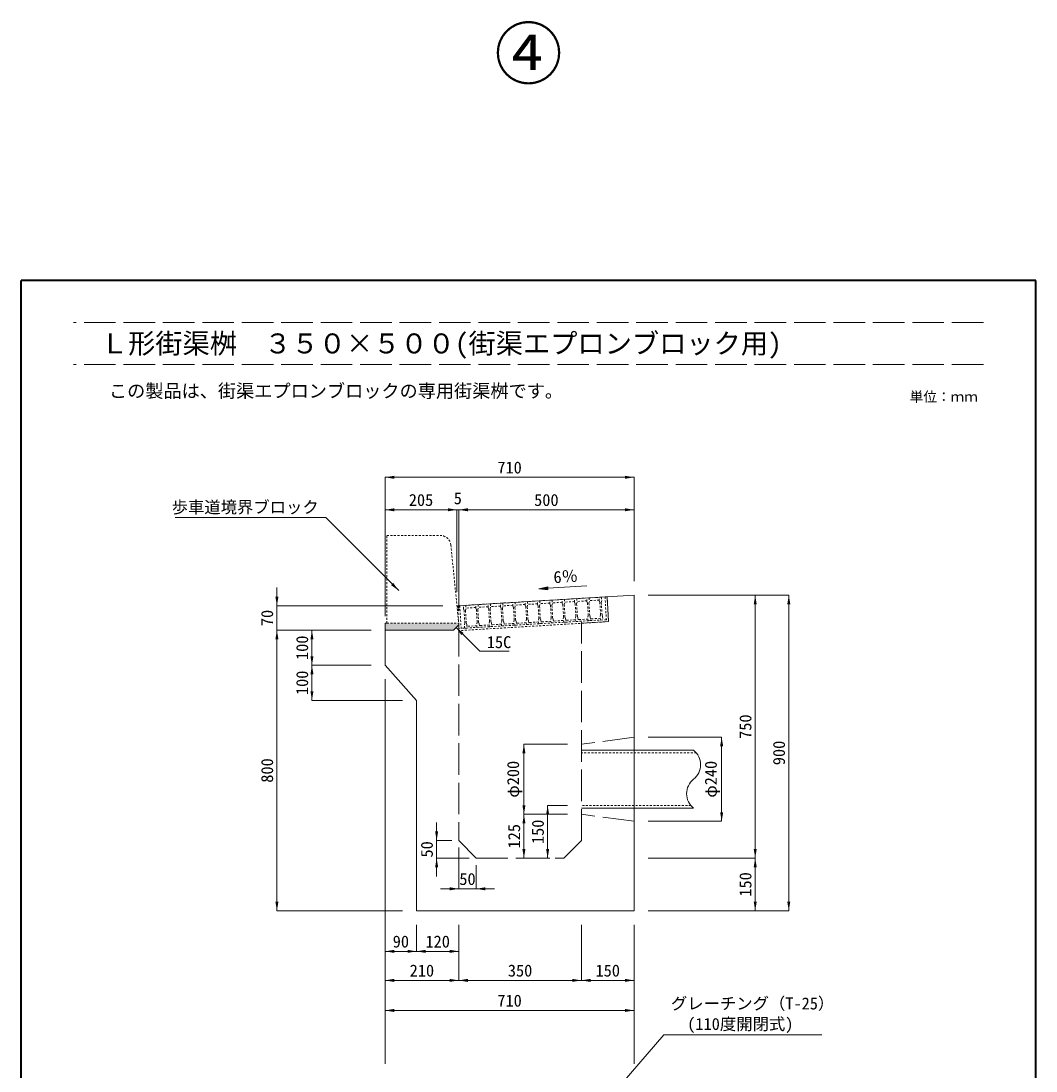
# Model space of a CAD drawing. Units: millimetres at full size, sheet at 1:15; some dimension numbers follow another scale. Extents: x -4181 to 10399, y -2172 to 2767.
# Drawn here: x 7504 to 10399, y -228 to 2767 of the extents above; entities that cross this region are included whole.
import ezdxf
from ezdxf.enums import TextEntityAlignment as Align

# ---------------------------------------------------------------- set-up
doc = ezdxf.new("R2010")
doc.units = ezdxf.units.MM
doc.header["$LTSCALE"] = 15
doc.linetypes.add('DASHED', pattern=[7.5, 6, -1.5])
doc.linetypes.add('USER1', pattern=[0.675, 0.375, -0.3])
for name, color, linetype, lineweight in [('0_2', 7, 'Continuous', 9), ('受枠', 3, 'USER1', 9), ('境界ブロック', 7, 'USER1', 9), ('寸法線', 7, 'Continuous', 9), ('枠', 7, 'Continuous', 5), ('補助線', 8, 'Continuous', 20), ('集水桝', 1, 'Continuous', 13), ('ｸﾞﾚｰﾁﾝｸﾞ', 7, 'Continuous', 9)]:
    doc.layers.add(name, color=color, linetype=linetype, lineweight=lineweight)
doc.layers.add('ﾊｯﾁﾝｸﾞ', color=7, linetype='Continuous')
doc.styles.add('ＭＳ ゴシック', font='')
doc.styles.get('ＭＳ ゴシック').set_extended_font_data('MS Gothic')

# ---------------------------------------------------------------- blocks, each defined once
blk = doc.blocks.new('filled_arrow')
at = {"color": 0, "linetype": 'Continuous', "lineweight": -2}
blk.add_solid([(7.5, 1.25), (0, 0), (7.5, -1.25)], dxfattribs=at)

msp = doc.modelspace()

# ---------------------------------------------------------------- hatches: boundary and pattern name
at = {"layer": '寸法線'}
msp.add_hatch(color=256, dxfattribs=at).paths.add_polyline_path([(9007.04, 1145), (8980.82, 1147.74), (9006.51, 1153.65)])
at = {"layer": 'ﾊｯﾁﾝｸﾞ'}
msp.add_hatch(color=256, dxfattribs=at).paths.add_polyline_path([(8542.62, 1049.64), (8542.62, 1029.64), (8737.62, 1029.64), (8752.62, 1044.64), (8752.62, 1049.64)])

# ---------------------------------------------------------------- linework, layer by layer
at = {"layer": '0_2'}
for p, q in [((8747.62, 1373.21), (8542.62, 1373.21)), ((8542.62, 1069.64), (8542.62, 1373.21)), ((8804.62, 1373.21), (8695.62, 1373.21)), ((8747.62, 1139.64), (8747.62, 1373.21)), ((8747.62, 1139.64), (8747.62, 1373.21)), ((8752.62, 1373.21), (9252.62, 1373.21)), ((8752.62, 1084.64), (8752.62, 1373.21)), ((8752.62, 1084.64), (8752.62, 1373.21)), ((9252.62, 1169.64), (9252.62, 1373.21)), ((8234.1, 977.64), (8234.1, 1151.64)), ((8707.62, 1099.64), (8234.1, 1099.64)), ((8542.62, 1029.64), (8542.62, 1049.64)), ((8542.62, 1049.64), (8547.62, 1049.64)), ((8502.62, 1029.64), (8234.1, 1029.64))]:
    msp.add_line(p, q, dxfattribs=at)
at = {"layer": '受枠'}
for p, q in [((9169.87, 1124.67), (9175.86, 1125.03)), ((9169.87, 1124.67), (9173.77, 1059.79)), ((9175.86, 1125.03), (9180.11, 1054.16)), ((8749.63, 1099.46), (8755.62, 1099.82)), ((8749.63, 1099.46), (8753.88, 1028.58)), ((8755.62, 1099.82), (8759.87, 1028.94)), ((9180.11, 1054.16), (8753.88, 1028.58)), ((9173.77, 1059.79), (8759.51, 1034.93)), ((9102.26, 1055.5), (9102.62, 1049.51))]:
    msp.add_line(p, q, dxfattribs=at)
at = {"layer": '境界ブロック'}
for p, q in [((8547.62, 1049.64), (8547.62, 1299.64)), ((8547.62, 1299.64), (8700.47, 1299.64)), ((8730.32, 1272.62), (8752.62, 1049.64)), ((8547.62, 1049.64), (8752.62, 1049.64))]:
    msp.add_line(p, q, dxfattribs=at)
msp.add_arc((8700.47, 1269.64), 30, 5.71059, 90, dxfattribs=at)
at = {"layer": '寸法線'}
for p, q in [((8542.62, 1465.89), (9252.62, 1465.89)), ((8542.62, 1069.64), (8542.62, 1465.89)), ((9252.62, 1169.64), (9252.62, 1465.89)), ((9006.77, 1149.32), (9117.57, 1156.07)), ((9292.62, 1129.64), (9598.32, 1129.64)), ((9292.62, 1129.64), (9694.05, 1129.64)), ((9598.32, 379.64), (9598.32, 1129.64)), ((9694.05, 1129.64), (9694.05, 229.64)), ((8234.1, 1029.64), (8234.1, 229.64)), ((8502.62, 1029.64), (8234.1, 1029.64)), ((8333.99, 929.64), (8333.99, 1029.64)), ((8502.62, 1029.64), (8333.99, 1029.64)), ((8502.62, 929.64), (8333.99, 929.64)), ((8333.99, 929.64), (8333.99, 829.64)), ((8502.62, 929.64), (8333.99, 929.64)), ((8542.62, 889.64), (8542.62, -54.83)), ((8542.62, 889.64), (8542.62, 113.71)), ((8542.62, 889.64), (8542.62, 30.93)), ((8592.62, 829.64), (8333.99, 829.64)), ((9292.62, 724.64), (9502.59, 724.64)), ((9502.59, 724.64), (9502.59, 484.64)), ((8938.61, 504.64), (8938.61, 704.64)), ((9062.62, 704.64), (8938.61, 704.64)), ((8689.65, 327.64), (8689.65, 481.64)), ((9062.62, 504.64), (8938.61, 504.64)), ((8938.61, 504.64), (8938.61, 379.64)), ((9062.62, 504.64), (8938.61, 504.64)), ((9292.62, 484.64), (9502.59, 484.64)), ((8732.62, 429.64), (8689.65, 429.64)), ((8752.62, 409.64), (8752.62, 292.13)), ((8782.62, 379.64), (8689.65, 379.64)), ((8802.62, 359.64), (8802.62, 292.13)), ((9012.62, 379.64), (8938.61, 379.64)), ((9292.62, 379.64), (9598.32, 379.64)), ((9292.62, 379.64), (9598.32, 379.64)), ((9598.32, 229.64), (9598.32, 379.64)), ((8854.62, 292.13), (8700.62, 292.13)), ((8592.62, 229.64), (8234.1, 229.64)), ((9292.62, 229.64), (9598.32, 229.64)), ((9292.62, 229.64), (9694.05, 229.64)), ((8632.62, 189.64), (8632.62, 113.71)), ((8632.62, 189.64), (8632.62, 113.71)), ((8752.62, 189.64), (8752.62, 113.71)), ((8752.62, 189.64), (8752.62, 30.93)), ((8752.62, 189.64), (8752.62, 30.93)), ((9102.62, 189.64), (9102.62, 30.93)), ((9102.62, 189.64), (9102.62, 30.93)), ((9252.62, 189.64), (9252.62, 30.93)), ((9252.62, 189.64), (9252.62, -54.83)), ((8632.62, 113.71), (8542.62, 113.71)), ((8632.62, 113.71), (8752.62, 113.71)), ((8542.62, 30.93), (8752.62, 30.93)), ((8752.62, 30.93), (9102.62, 30.93)), ((9102.62, 30.93), (9252.62, 30.93)), ((9252.62, -54.83), (8542.62, -54.83)), ((8542.62, -54.83), (9252.62, -54.83)), ((8542.62, -207.54), (8542.62, -54.83)), ((9252.62, -207.54), (9252.62, -54.83))]:
    msp.add_line(p, q, dxfattribs=at)
for points in [[(8581.37, 1142.92), (8373.38, 1350.91), (7943.68, 1350.91)], [(8745.12, 1037.14), (8812.66, 969.59), (8896.81, 969.59)], [(9123.95, -372.79), (9337.83, -124.26), (9788.55, -124.26)]]:
    msp.add_lwpolyline(points, dxfattribs=at)
at = {"layer": '寸法線', "lineweight": 13}
msp.add_lwpolyline([(9007.04, 1145), (8980.82, 1147.74), (9006.51, 1153.65)], close=True, dxfattribs=at)
at = {"layer": '枠', "lineweight": 40}
for p, q in [((10399.16, 2027.68), (7504.16, 2027.68)), ((7504.16, -2172.32), (7504.16, 2027.68)), ((10399.16, -2172.32), (10399.16, 2027.68))]:
    msp.add_line(p, q, dxfattribs=at)
at = {"layer": '枠', "linetype": 'DASHED', "lineweight": 13}
for p, q in [((10249.16, 1907.68), (7654.16, 1907.68)), ((10249.16, 1787.68), (7654.16, 1787.68))]:
    msp.add_line(p, q, dxfattribs=at)
at = {"layer": '補助線'}
for p, q in [((9422.62, 687.14), (9102.62, 687.14)), ((9422.62, 522.14), (9102.62, 522.14))]:
    msp.add_line(p, q, dxfattribs=at)
at = {"layer": '補助線', "linetype": 'USER1'}
for p, q in [((9430.34, 679.64), (9102.62, 679.64)), ((9414.89, 529.64), (9102.62, 529.64))]:
    msp.add_line(p, q, dxfattribs=at)
at = {"layer": '補助線', "lineweight": 9}
for p, q in [((9006.21, 379.64), (9006.21, 529.64)), ((9062.62, 529.64), (9006.21, 529.64)), ((9012.62, 379.64), (9006.21, 379.64))]:
    msp.add_line(p, q, dxfattribs=at)
at = {"layer": '補助線'}
for centre, start, end in [((9390.08, 645.89), 308.26729, 51.73271), ((9455.16, 563.39), 128.26729, 231.73271)]:
    msp.add_arc(centre, 52.54, start, end, dxfattribs=at)
at = {"layer": '集水桝', "lineweight": 20}
for p, q in [((9252.62, 1129.64), (8749.63, 1099.46)), ((9180.11, 1054.16), (9175.86, 1125.03)), ((9252.62, 229.64), (9252.62, 1129.64)), ((9102.62, 1049.51), (9180.11, 1054.16)), ((8542.62, 1029.64), (8737.62, 1029.64)), ((8542.62, 1029.64), (8542.62, 929.64)), ((8737.62, 1029.64), (8752.62, 1044.64)), ((8632.62, 829.64), (8542.62, 929.64)), ((8632.62, 829.64), (8632.62, 229.64)), ((8632.62, 229.64), (9252.62, 229.64))]:
    msp.add_line(p, q, dxfattribs=at)
at = {"layer": '集水桝', "linetype": 'DASHED'}
for p, q in [((9102.62, 429.64), (9102.62, 1049.51)), ((8752.62, 1044.64), (8752.62, 429.64)), ((9252.62, 724.64), (9102.62, 704.64)), ((9252.62, 484.64), (9102.62, 504.64)), ((8752.62, 429.64), (8802.62, 379.64)), ((9052.62, 379.64), (9102.62, 429.64)), ((8802.62, 379.64), (9052.62, 379.64))]:
    msp.add_line(p, q, dxfattribs=at)
at = {"layer": 'ｸﾞﾚｰﾁﾝｸﾞ', "linetype": 'USER1'}
for p, q in [((9159.89, 1124.07), (8765.6, 1100.41)), ((8907.04, 1098.88), (8906.44, 1108.86)), ((8913.42, 1109.28), (8914.02, 1099.3)), ((8942.25, 1101), (8941.65, 1110.98)), ((8948.63, 1111.4), (8949.23, 1101.41)), ((8977.45, 1103.11), (8976.86, 1113.09)), ((8983.84, 1113.51), (8984.44, 1103.53)), ((9012.66, 1105.22), (9012.07, 1115.2)), ((9019.05, 1115.62), (9019.65, 1105.64)), ((9047.75, 1109.33), (9019.53, 1107.64)), ((9047.87, 1107.33), (9047.27, 1117.32)), ((9054.26, 1117.73), (9054.86, 1107.75)), ((9082.96, 1111.44), (9054.74, 1109.75)), ((9083.08, 1109.45), (9082.48, 1119.43)), ((9084.88, 1104.54), (9083.08, 1109.45)), ((9090.07, 1109.86), (9088.87, 1104.78)), ((9089.47, 1119.85), (9090.07, 1109.86)), ((9118.17, 1113.55), (9089.95, 1111.86)), ((9118.29, 1111.56), (9117.69, 1121.54)), ((9120.09, 1106.66), (9118.29, 1111.56)), ((9125.28, 1111.98), (9124.08, 1106.9)), ((9124.68, 1121.96), (9125.28, 1111.98)), ((9153.38, 1115.67), (9125.16, 1113.97)), ((9153.5, 1113.67), (9152.9, 1123.65)), ((9155.3, 1108.77), (9153.5, 1113.67)), ((9157.39, 1073.83), (9155.3, 1108.77)), ((9160.49, 1114.09), (9159.29, 1109.01)), ((9159.29, 1109.01), (9161.39, 1074.07)), ((9159.89, 1124.07), (9160.49, 1114.09)), ((8766.2, 1090.43), (8765.6, 1100.41)), ((8768, 1085.53), (8766.2, 1090.43)), ((8770.09, 1050.59), (8768, 1085.53)), ((8773.19, 1090.85), (8771.99, 1085.77)), ((8771.99, 1085.77), (8774.08, 1050.83)), ((8772.59, 1100.83), (8773.19, 1090.85)), ((8801.29, 1094.54), (8773.07, 1092.85)), ((8801.41, 1092.55), (8800.81, 1102.53)), ((8803.2, 1087.64), (8801.41, 1092.55)), ((8805.3, 1052.71), (8803.2, 1087.64)), ((8808.4, 1092.96), (8807.2, 1087.88)), ((8807.2, 1087.88), (8809.29, 1052.95)), ((8807.8, 1102.95), (8808.4, 1092.96)), ((8836.5, 1096.65), (8808.28, 1094.96)), ((8836.62, 1094.66), (8836.02, 1104.64)), ((8838.41, 1089.76), (8836.62, 1094.66)), ((8840.51, 1054.82), (8838.41, 1089.76)), ((8843.6, 1095.08), (8842.41, 1090)), ((8842.41, 1090), (8844.5, 1055.06)), ((8843.01, 1105.06), (8843.6, 1095.08)), ((8871.71, 1098.77), (8843.48, 1097.07)), ((8871.83, 1096.77), (8871.23, 1106.75)), ((8873.62, 1091.87), (8871.83, 1096.77)), ((8875.72, 1056.93), (8873.62, 1091.87)), ((8878.81, 1097.19), (8877.62, 1092.11)), ((8877.62, 1092.11), (8879.71, 1057.17)), ((8878.22, 1107.17), (8878.81, 1097.19)), ((8906.92, 1100.88), (8878.69, 1099.19)), ((8908.83, 1093.98), (8907.04, 1098.88)), ((8910.93, 1059.04), (8908.83, 1093.98)), ((8914.02, 1099.3), (8912.83, 1094.22)), ((8912.83, 1094.22), (8914.92, 1059.28)), ((8942.13, 1102.99), (8913.9, 1101.3)), ((8944.04, 1096.09), (8942.25, 1101)), ((8946.14, 1061.16), (8944.04, 1096.09)), ((8949.23, 1101.41), (8948.03, 1096.33)), ((8948.03, 1096.33), (8950.13, 1061.4)), ((8977.34, 1105.1), (8949.11, 1103.41)), ((8979.25, 1098.21), (8977.45, 1103.11)), ((8981.35, 1063.27), (8979.25, 1098.21)), ((8984.44, 1103.53), (8983.24, 1098.45)), ((8983.24, 1098.45), (8985.34, 1063.51)), ((9012.54, 1107.22), (8984.32, 1105.52)), ((9014.46, 1100.32), (9012.66, 1105.22)), ((9016.56, 1065.38), (9014.46, 1100.32)), ((9019.65, 1105.64), (9018.45, 1100.56)), ((9018.45, 1100.56), (9020.55, 1065.62)), ((9049.67, 1102.43), (9047.87, 1107.33)), ((9051.77, 1067.49), (9049.67, 1102.43)), ((9054.86, 1107.75), (9053.66, 1102.67)), ((9053.66, 1102.67), (9055.76, 1067.73)), ((9086.98, 1069.61), (9084.88, 1104.54)), ((9088.87, 1104.78), (9090.97, 1069.85)), ((9122.19, 1071.72), (9120.09, 1106.66)), ((9124.08, 1106.9), (9126.18, 1071.96)), ((8768.89, 1045.51), (8770.09, 1050.59)), ((8774.08, 1050.83), (8775.88, 1045.93)), ((8804.1, 1047.63), (8805.3, 1052.71)), ((8809.29, 1052.95), (8811.09, 1048.05)), ((8839.31, 1049.74), (8840.51, 1054.82)), ((8839.91, 1039.76), (8839.31, 1049.74)), ((8844.5, 1055.06), (8846.3, 1050.16)), ((8846.3, 1050.16), (8846.9, 1040.18)), ((8874.52, 1051.85), (8875.72, 1056.93)), ((8875.12, 1041.87), (8874.52, 1051.85)), ((8879.71, 1057.17), (8881.51, 1052.27)), ((8881.51, 1052.27), (8882.11, 1042.29)), ((8910.03, 1048.97), (8881.81, 1047.28)), ((8909.73, 1053.96), (8910.93, 1059.04)), ((8910.33, 1043.98), (8909.73, 1053.96)), ((8914.92, 1059.28), (8916.72, 1054.38)), ((8916.72, 1054.38), (8917.32, 1044.4)), ((8945.24, 1051.09), (8917.02, 1049.39)), ((8944.94, 1056.08), (8946.14, 1061.16)), ((8945.54, 1046.09), (8944.94, 1056.08)), ((8950.13, 1061.4), (8951.93, 1056.5)), ((8951.93, 1056.5), (8952.53, 1046.51)), ((8980.45, 1053.2), (8952.23, 1051.5)), ((8980.15, 1058.19), (8981.35, 1063.27)), ((8980.75, 1048.21), (8980.15, 1058.19)), ((8987.74, 1048.63), (8980.75, 1048.21)), ((8985.34, 1063.51), (8987.14, 1058.61)), ((8987.14, 1058.61), (8987.74, 1048.63)), ((9015.66, 1055.31), (8987.44, 1053.62)), ((9015.36, 1060.3), (9016.56, 1065.38)), ((9015.96, 1050.32), (9015.36, 1060.3)), ((9022.95, 1050.74), (9015.96, 1050.32)), ((9020.55, 1065.62), (9022.35, 1060.72)), ((9022.35, 1060.72), (9022.95, 1050.74)), ((9050.87, 1057.42), (9022.65, 1055.73)), ((9050.57, 1062.41), (9051.77, 1067.49)), ((9051.17, 1052.43), (9050.57, 1062.41)), ((9058.16, 1052.85), (9051.17, 1052.43)), ((9055.76, 1067.73), (9057.56, 1062.83)), ((9057.56, 1062.83), (9058.16, 1052.85)), ((9086.08, 1059.54), (9057.86, 1057.84)), ((9085.78, 1064.53), (9086.98, 1069.61)), ((9086.38, 1054.54), (9085.78, 1064.53)), ((9093.36, 1054.96), (9086.38, 1054.54)), ((9090.97, 1069.85), (9092.77, 1064.95)), ((9092.77, 1064.95), (9093.36, 1054.96)), ((9121.29, 1061.65), (9093.07, 1059.95)), ((9120.99, 1066.64), (9122.19, 1071.72)), ((9121.59, 1056.66), (9120.99, 1066.64)), ((9128.57, 1057.08), (9121.59, 1056.66)), ((9126.18, 1071.96), (9127.98, 1067.06)), ((9127.98, 1067.06), (9128.57, 1057.08)), ((9156.5, 1063.76), (9128.27, 1062.07)), ((9156.2, 1068.75), (9157.39, 1073.83)), ((9156.8, 1058.77), (9156.2, 1068.75)), ((9163.78, 1059.19), (9156.8, 1058.77)), ((9161.39, 1074.07), (9163.18, 1069.17)), ((9163.18, 1069.17), (9163.78, 1059.19)), ((8769.49, 1035.53), (8768.89, 1045.51)), ((8776.48, 1035.95), (8769.49, 1035.53)), ((8775.88, 1045.93), (8776.48, 1035.95)), ((8804.4, 1042.63), (8776.18, 1040.94)), ((8804.7, 1037.64), (8804.1, 1047.63)), ((8811.69, 1038.06), (8804.7, 1037.64)), ((8811.09, 1048.05), (8811.69, 1038.06)), ((8839.61, 1044.75), (8811.39, 1043.05)), ((8846.9, 1040.18), (8839.91, 1039.76)), ((8874.82, 1046.86), (8846.6, 1045.17)), ((8882.11, 1042.29), (8875.12, 1041.87)), ((8917.32, 1044.4), (8910.33, 1043.98)), ((8952.53, 1046.51), (8945.54, 1046.09))]:
    msp.add_line(p, q, dxfattribs=at)

# ---------------------------------------------------------------- block references
at = {"layer": '0_2', "xscale": 3.47, "yscale": 3.47}
for p in [(8542.62, 1373.21), (8752.62, 1373.21), (8752.62, 1373.21)]:
    msp.add_blockref('filled_arrow', p, dxfattribs=at)
for p, rotation in [((8747.62, 1373.21), 180), ((8747.62, 1373.21), 180), ((9252.62, 1373.21), 180), ((8234.1, 1099.64), 90), ((8234.1, 1029.64), 270)]:
    msp.add_blockref('filled_arrow', p, dxfattribs=dict(at, rotation=rotation))
at = {"layer": '寸法線', "xscale": 3.47, "yscale": 3.47}
for p in [(8542.62, 1465.89), (8802.62, 292.13), (8542.62, 113.71), (8632.62, 113.71), (8542.62, 30.93), (8752.62, 30.93), (9102.62, 30.93), (8542.62, -54.83), (8542.62, -54.83)]:
    msp.add_blockref('filled_arrow', p, dxfattribs=at)
for p, rotation in [((9252.62, 1465.89), 180), ((8581.37, 1142.92), 135), ((9598.32, 1129.64), 270), ((9694.05, 1129.64), 270), ((8234.1, 1029.64), 270), ((8333.99, 1029.64), 270), ((8745.12, 1037.14), 315), ((8333.99, 929.64), 90), ((8333.99, 929.64), 270), ((8333.99, 829.64), 90), ((9502.59, 724.64), 270), ((8938.61, 704.64), 270), ((8938.61, 504.64), 90), ((9502.59, 484.64), 90), ((8938.61, 504.64), 270), ((8689.65, 429.64), 90), ((8938.61, 379.64), 90), ((9598.32, 379.64), 90), ((8689.65, 379.64), 270), ((9598.32, 379.64), 270), ((8752.62, 292.13), 180), ((8234.1, 229.64), 90), ((9598.32, 229.64), 90), ((9694.05, 229.64), 90), ((8632.62, 113.71), 180), ((8752.62, 113.71), 180), ((8752.62, 30.93), 180), ((9102.62, 30.93), 180), ((9252.62, 30.93), 180), ((9252.62, -54.83), 180), ((9252.62, -54.83), 180)]:
    msp.add_blockref('filled_arrow', p, dxfattribs=dict(at, rotation=rotation))
at = {"layer": '補助線', "lineweight": 9, "xscale": 3.47, "yscale": 3.47}
for p, rotation in [((9006.21, 529.64), 270), ((9006.21, 379.64), 90)]:
    msp.add_blockref('filled_arrow', p, dxfattribs=dict(at, rotation=rotation))

# ---------------------------------------------------------------- texts
at = {"layer": '0_2', "color": 1, "style": 'ＭＳ ゴシック'}
msp.add_text('④', height=142.4, dxfattribs=at).set_placement((8951.66, 2560.37), align=Align.BOTTOM_CENTER)
at = {"layer": '0_2', "style": 'ＭＳ ゴシック'}
for s, p in [('205', (8645.12, 1401.21)), ('5', (8750.12, 1406.21)), ('500', (9002.62, 1401.21))]:
    msp.add_text(s, height=34.18, dxfattribs=at).set_placement(p, align=Align.MIDDLE_CENTER)
msp.add_text('70', height=34.18, rotation=90, dxfattribs=at).set_placement((8206.1, 1064.64), align=Align.MIDDLE_CENTER)
at = {"layer": '寸法線', "style": 'ＭＳ ゴシック'}
for s, p in [('710', (8897.62, 1493.89)), ('50', (8777.62, 320.13)), ('90', (8587.62, 141.71)), ('120', (8692.62, 141.71)), ('210', (8647.62, 58.93)), ('350', (8927.62, 58.93)), ('150', (9177.62, 58.93)), ('710', (8897.62, -26.83)), ('710', (8897.62, -26.83))]:
    msp.add_text(s, height=34.18, dxfattribs=at).set_placement(p, align=Align.MIDDLE_CENTER)
msp.add_text('歩車道境界ブロック', height=34.18, dxfattribs=at).set_placement((8353.38, 1397.76), align=Align.TOP_RIGHT)
msp.add_text('6％', height=34.18, rotation=3.434, dxfattribs=at).set_placement((9059.36, 1155.63), align=Align.BOTTOM_CENTER)
for s, p in [('100', (8305.99, 979.64)), ('100', (8305.99, 879.64)), ('750', (9570.32, 754.64)), ('900', (9666.05, 679.64)), ('800', (8206.1, 629.64)), ('φ200', (8907.68, 604.64)), ('φ240', (9471.67, 604.64)), ('125', (8910.61, 442.14)), ('50', (8661.65, 404.64)), ('150', (9570.32, 304.64))]:
    msp.add_text(s, height=34.18, rotation=90, dxfattribs=at).set_placement(p, align=Align.MIDDLE_CENTER)
msp.add_text('15C', height=34.18, dxfattribs=at).set_placement((8832.66, 1012.79), align=Align.TOP_LEFT)
for s, p in [('グレーチング（T-25）', (9357.83, -62.19)), ('\u3000(110度開閉式)', (9357.83, -120.69))]:
    msp.add_text(s, height=34.18, dxfattribs=at).set_placement(p, align=Align.BOTTOM_LEFT)
at = {"layer": '枠', "style": 'ＭＳ ゴシック'}
for s, height, p in [('\u3000Ｌ形街渠桝\u3000３５０×５００(街渠エプロンブロック用)', 56.96, (7654.16, 1847.68)), ('\u3000この製品は、街渠エプロンブロックの専用街渠桝です。', 37.98, (7703.23, 1712.3))]:
    msp.add_text(s, height=height, dxfattribs=at).set_placement(p, align=Align.MIDDLE_LEFT)
msp.add_text('単位：ｍｍ', height=28.48, dxfattribs=at).set_placement((10136.16, 1695.66), align=Align.MIDDLE_CENTER)
at = {"layer": '補助線', "style": 'ＭＳ ゴシック'}
msp.add_text('150', height=34.18, rotation=90, dxfattribs=at).set_placement((8978.21, 454.64), align=Align.MIDDLE_CENTER)

doc.saveas('drawing.dxf')
